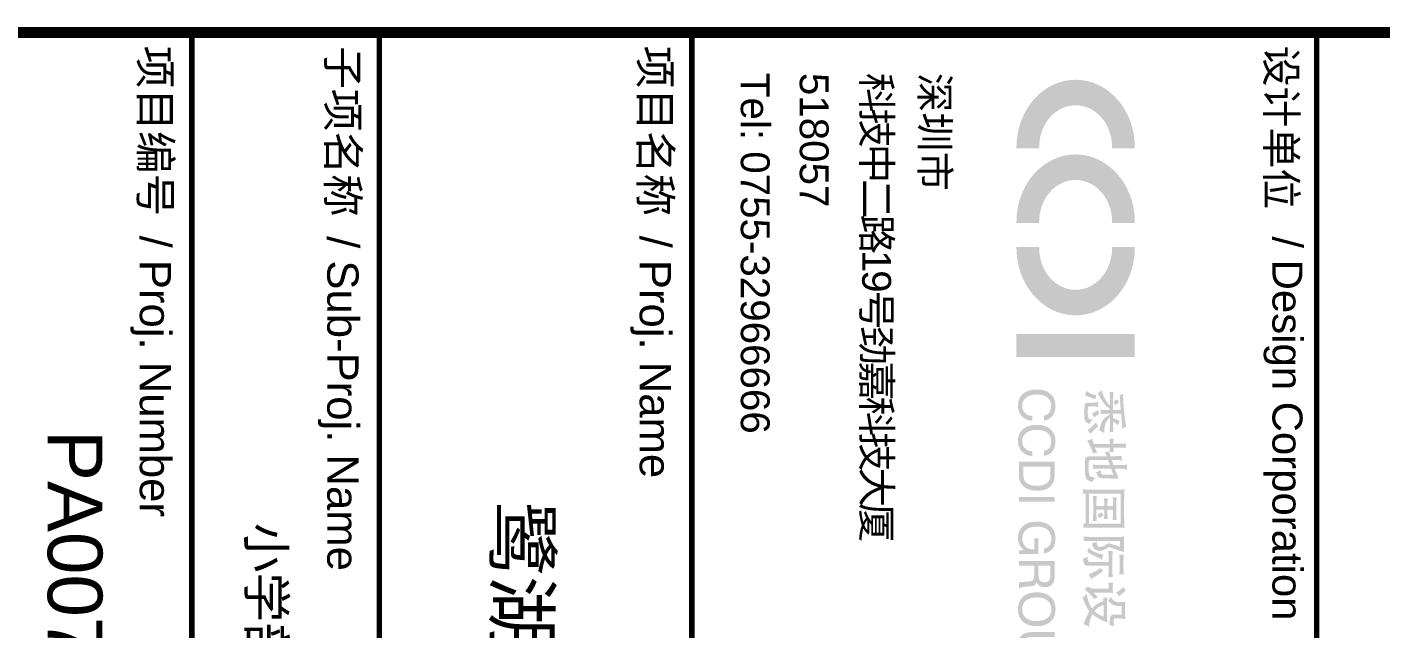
# Model space of a CAD drawing. Header units: millimetres. Extents: x 129492 to 2683129, y 513162 to 1188265.
# Drawn here: x 164127 to 177126, y 521175 to 526953 of the extents above; entities that cross this region are included whole.
import ezdxf

# ---------------------------------------------------------------- set-up
doc = ezdxf.new("R2010")
doc.units = ezdxf.units.MM
doc.header["$LTSCALE"] = 1000
for name, color, linetype in [('3#_t8$0$G-0-XREF', 252, 'Continuous'), ('3#_t8$1$G-ANNO-TEXT', 33, 'Continuous'), ('G-0-XREF', 2, 'Continuous'), ('图框A1+0.00$0$G-ANNO-TEXT', 33, 'Continuous'), ('图框A1+0.00$0$G-BORD', 3, 'Continuous')]:
    doc.layers.add(name, color=color, linetype=linetype)
doc.layers.get('3#_t8$0$G-0-XREF').off()
doc.styles.add('3#_t8$0$CCDI_T_G01', font='arial.ttf')
doc.styles.add('图框A1+0.00$0$CCDI_T_G01', font='arial.ttf')
doc.styles.add('图框A1+0.00$0$Standard', font='txt')

# ---------------------------------------------------------------- blocks, each defined once
blk = doc.blocks.new('图框A1+0.00')
at = {"layer": '图框A1+0.00$0$G-ANNO-TEXT'}
h = blk.add_hatch(color=256, dxfattribs=at)
edge = h.paths.add_edge_path()
edge.add_spline(control_points=[(763.105, 208.903), (763.105, 208.903), (763.184, 208.903), (763.184, 208.903), (763.184, 208.903), (763.184, 210.356), (763.184, 210.356), (763.184, 210.356), (763.105, 210.356), (763.105, 210.356), (760.732, 210.356), (758.802, 208.656), (758.802, 206.57), (758.802, 204.482), (760.732, 202.782), (763.105, 202.782), (763.105, 202.782), (763.184, 202.782), (763.184, 202.782), (763.184, 202.782), (763.184, 204.235), (763.184, 204.235), (763.184, 204.235), (763.105, 204.235), (763.105, 204.235), (761.635, 204.235), (760.435, 205.281), (760.435, 206.57), (760.435, 207.856), (761.635, 208.903), (763.105, 208.903)], knot_values=[0, 0, 0, 0, 1, 1, 1, 2, 2, 2, 3, 3, 3, 4, 4, 4, 5, 5, 5, 6, 6, 6, 7, 7, 7, 8, 8, 8, 9, 9, 9, 10, 10, 10, 10], degree=3, periodic=0)
edge = h.paths.add_edge_path()
edge.add_spline(control_points=[(758.328, 208.903), (758.328, 208.903), (758.404, 208.903), (758.404, 208.903), (758.404, 208.903), (758.404, 210.356), (758.404, 210.356), (758.404, 210.356), (758.328, 210.356), (758.328, 210.356), (755.955, 210.356), (754.023, 208.656), (754.023, 206.57), (754.023, 204.482), (755.955, 202.782), (758.328, 202.782), (758.328, 202.782), (758.404, 202.782), (758.404, 202.782), (758.404, 202.782), (758.404, 204.235), (758.404, 204.235), (758.404, 204.235), (758.328, 204.235), (758.328, 204.235), (756.855, 204.235), (755.656, 205.281), (755.656, 206.57), (755.656, 207.856), (756.855, 208.903), (758.328, 208.903)], knot_values=[0, 0, 0, 0, 1, 1, 1, 2, 2, 2, 3, 3, 3, 4, 4, 4, 5, 5, 5, 6, 6, 6, 7, 7, 7, 8, 8, 8, 9, 9, 9, 10, 10, 10, 10], degree=3, periodic=0)
edge = h.paths.add_edge_path()
edge.add_spline(control_points=[(764.799, 210.356), (764.799, 210.356), (764.721, 210.356), (764.721, 210.356), (764.721, 210.356), (764.721, 208.903), (764.721, 208.903), (764.721, 208.903), (764.799, 208.903), (764.799, 208.903), (766.271, 208.903), (767.47, 207.856), (767.47, 206.57), (767.47, 205.281), (766.271, 204.235), (764.799, 204.235), (764.799, 204.235), (764.721, 204.235), (764.721, 204.235), (764.721, 204.235), (764.721, 202.782), (764.721, 202.782), (764.721, 202.782), (764.799, 202.782), (764.799, 202.782), (767.173, 202.782), (769.104, 204.482), (769.104, 206.57), (769.104, 208.656), (767.173, 210.356), (764.799, 210.356)], knot_values=[0, 0, 0, 0, 1, 1, 1, 2, 2, 2, 3, 3, 3, 4, 4, 4, 5, 5, 5, 6, 6, 6, 7, 7, 7, 8, 8, 8, 9, 9, 9, 10, 10, 10, 10], degree=3, periodic=0)
h.paths.add_polyline_path([(770.295, 210.356), (770.295, 202.782), (771.758, 202.782), (771.758, 210.356)])
h = blk.add_hatch(color=256, dxfattribs=at)
h.paths.add_polyline_path([(776.22, 209.821), (776.131, 209.797), (775.971, 209.76), (775.773, 209.727), (775.533, 209.699), (775.26, 209.67), (775.128, 209.656), (774.893, 209.637), (774.672, 209.623), (774.469, 209.614), (774.286, 209.609), (774.117, 209.609), (774.131, 209.581), (774.201, 209.388), (774.239, 209.388), (774.357, 209.397), (774.549, 209.412), (774.818, 209.43), (775.161, 209.459), (775.387, 209.477), (775.858, 209.52), (775.938, 209.524), (776.135, 209.534), (776.371, 209.539), (776.347, 209.581), (776.314, 209.623)])
h.paths.add_polyline_path([(776.371, 209.539), (776.135, 209.534), (776.309, 209.529)], flags=17)
h.paths.add_polyline_path([(775.387, 209.477), (775.161, 209.459), (775.161, 208.96), (774.728, 208.96), (775.387, 208.96)])
h.paths.add_polyline_path([(775.843, 209.388), (775.829, 209.341), (775.754, 209.148), (775.665, 208.96), (775.387, 208.96), (775.9, 208.96), (776.003, 209.124), (776.116, 209.247), (776.149, 209.284), (776.079, 209.308), (776.051, 209.313)])
h.paths.add_polyline_path([(774.686, 209.346), (774.46, 209.242), (774.502, 209.186), (774.62, 209.002), (774.851, 209.096), (774.813, 209.153)])
h.paths.add_polyline_path([(774.008, 208.993), (774.008, 208.743), (774.037, 208.748), (774.225, 208.757), (774.422, 208.767), (774.639, 208.772), (774.869, 208.772), (775.105, 208.772), (775.161, 208.772), (775.387, 208.772), (775.439, 208.772), (775.618, 208.772), (775.759, 208.772), (775.9, 208.96), (775.387, 208.96), (774.728, 208.96), (774.62, 208.964), (774.399, 208.969), (774.197, 208.979)])
h.paths.add_polyline_path([(776.578, 208.993), (776.521, 208.988), (776.319, 208.974), (776.112, 208.964), (775.9, 208.96), (775.759, 208.772), (775.975, 208.767), (776.182, 208.762), (776.385, 208.753), (776.578, 208.743)])
h.paths.add_polyline_path([(775.618, 208.772), (775.439, 208.772), (775.533, 208.612), (775.66, 208.447), (775.792, 208.325), (775.858, 208.282), (776.018, 208.212), (776.225, 208.141), (776.479, 208.075), (776.521, 208.212), (776.639, 208.395), (776.625, 208.395), (776.38, 208.405), (776.178, 208.437), (776.018, 208.484), (775.942, 208.517), (775.773, 208.626)])
h.paths.add_polyline_path([(775.387, 208.772), (775.161, 208.772), (775.161, 208.612), (775.161, 208.593), (775.156, 208.395), (775.138, 208.174), (775.411, 208.174), (775.411, 208.202), (775.392, 208.419), (775.387, 208.612)])
h.paths.add_polyline_path([(775.105, 208.772), (774.869, 208.772), (774.794, 208.696), (774.653, 208.579), (774.488, 208.47), (774.305, 208.381), (774.102, 208.301), (773.881, 208.23), (773.957, 208.165), (774.074, 207.995), (774.159, 208.033), (774.361, 208.136), (774.549, 208.245), (774.714, 208.362), (774.865, 208.489), (774.992, 208.626)])
h.paths.add_polyline_path([(775.378, 208.099), (775.152, 207.957), (775.161, 207.953), (775.284, 207.802), (775.401, 207.614), (775.641, 207.779), (775.495, 207.948)])
h.paths.add_polyline_path([(774.653, 208.028), (774.672, 207.939), (774.686, 207.708), (774.686, 207.412), (774.686, 207.379), (774.728, 207.195), (774.742, 207.181), (774.954, 207.134), (774.982, 207.129), (775.175, 207.12), (775.401, 207.115), (775.608, 207.12), (775.778, 207.139), (775.933, 207.223), (775.961, 207.266), (775.18, 207.341), (774.982, 207.365), (774.931, 207.459), (774.931, 207.863), (774.964, 207.953), (774.996, 207.995), (774.898, 208.005), (774.86, 208.005)])
h.paths.add_polyline_path([(776.182, 208.009), (775.971, 207.863), (776.055, 207.783), (776.215, 207.619), (776.342, 207.463), (776.436, 207.322), (776.676, 207.52), (776.615, 207.581), (776.451, 207.75), (776.309, 207.892)])
h.paths.add_polyline_path([(774.968, 208.005), (774.898, 208.005), (774.996, 207.995)], flags=17)
h.paths.add_polyline_path([(774.211, 207.892), (774.201, 207.807), (774.145, 207.614), (774.055, 207.435), (773.933, 207.261), (774.215, 207.162), (774.248, 207.238), (774.319, 207.416), (774.394, 207.614), (774.474, 207.83)])
h.paths.add_polyline_path([(775.787, 207.666), (775.782, 207.637), (775.731, 207.445), (775.655, 207.374), (775.462, 207.35), (775.387, 207.346), (775.18, 207.341), (775.961, 207.266), (776.051, 207.477), (775.933, 207.525)])
h = blk.add_hatch(color=256, dxfattribs=at)
h.paths.add_polyline_path([(778.648, 209.868), (778.672, 209.746), (778.681, 209.506), (778.681, 208.997), (778.916, 209.077), (778.916, 209.623), (778.982, 209.797), (779.024, 209.83), (778.916, 209.844), (778.865, 209.849)])
h.paths.add_polyline_path([(777.293, 209.797), (777.307, 209.713), (777.316, 209.548), (777.321, 209.308), (777.326, 208.988), (777.561, 208.988), (777.561, 209.651), (777.594, 209.722), (777.627, 209.76), (777.585, 209.774), (777.49, 209.779)])
h.paths.add_polyline_path([(778.093, 209.529), (778.102, 209.454), (778.112, 209.275), (778.116, 209.059), (778.121, 208.804), (777.975, 208.762), (778.681, 208.757), (778.681, 208.117), (778.681, 208.103), (778.676, 207.91), (778.657, 207.689), (778.935, 207.689), (778.93, 207.703), (778.921, 207.92), (778.916, 208.117), (778.916, 208.837), (778.352, 208.884), (778.352, 209.341), (778.366, 209.412), (778.413, 209.459), (778.446, 209.496), (778.286, 209.515)])
h.paths.add_polyline_path([(778.403, 209.52), (778.286, 209.515), (778.446, 209.496)], flags=17)
h.paths.add_polyline_path([(779.566, 209.341), (779.519, 209.317), (779.363, 209.252), (779.161, 209.167), (778.916, 209.077), (778.681, 208.997), (779.312, 208.979), (779.293, 208.32), (779.25, 208.212), (779.142, 208.188), (779.495, 208.089), (779.523, 208.268)])
h.paths.add_polyline_path([(777.001, 209.012), (777.001, 208.739), (777.114, 208.753), (777.326, 208.762), (777.326, 208.988), (777.189, 208.993)])
h.paths.add_polyline_path([(777.858, 209.012), (777.782, 209.002), (777.561, 208.988), (777.326, 208.988), (777.326, 208.762), (777.561, 208.762), (777.665, 208.757), (777.858, 208.739)])
h.paths.add_polyline_path([(778.681, 208.997), (778.352, 208.884), (778.916, 208.837), (779.312, 208.979)])
h.paths.add_polyline_path([(777.326, 208.762), (777.326, 207.722), (777.561, 207.797), (777.561, 208.762)])
h.paths.add_polyline_path([(777.975, 208.762), (777.806, 208.715), (777.876, 208.442), (777.919, 208.466), (778.121, 208.555), (778.352, 208.64), (778.681, 208.757)])
h.paths.add_polyline_path([(778.352, 208.64), (778.121, 208.555), (778.121, 207.51), (778.121, 207.468), (778.154, 207.28), (778.272, 207.186), (778.403, 207.167), (778.667, 207.162), (778.808, 207.162), (779.02, 207.167), (779.208, 207.176), (779.354, 207.19), (779.523, 207.223), (779.65, 207.332), (778.662, 207.393), (778.648, 207.393), (778.446, 207.412), (778.366, 207.473), (778.352, 207.628)])
h.paths.add_polyline_path([(779.001, 208.193), (779.072, 208.085), (779.133, 207.887), (779.213, 207.915), (779.392, 207.986), (779.495, 208.089), (779.142, 208.188)], flags=17)
h.paths.add_polyline_path([(777.923, 207.967), (777.754, 207.882), (777.561, 207.797), (777.326, 207.722), (777.213, 207.694), (777.01, 207.642), (777.058, 207.51), (777.114, 207.303), (777.175, 207.341), (777.354, 207.44), (777.552, 207.534), (777.556, 207.539), (777.778, 207.628), (777.947, 207.675), (777.9, 207.816)])
h.paths.add_polyline_path([(779.49, 207.83), (779.443, 207.586), (779.368, 207.459), (779.335, 207.44), (779.199, 207.416), (778.973, 207.397), (778.662, 207.393), (779.65, 207.332), (779.693, 207.421), (779.777, 207.647), (779.632, 207.694)])
h = blk.add_hatch(color=256, dxfattribs=at)
h.paths.add_polyline_path([(786.723, 209.774), (786.502, 209.623), (786.596, 209.524), (786.723, 209.364), (786.836, 209.176), (787.081, 209.355), (786.986, 209.468), (786.85, 209.628)])
h.paths.add_polyline_path([(787.438, 209.75), (787.438, 209.746), (787.457, 209.524), (788.257, 209.506), (788.257, 208.993), (788.295, 208.837), (788.473, 208.772), (788.502, 208.767), (788.68, 208.753), (788.93, 208.753), (788.935, 208.847), (788.671, 208.993), (788.53, 209.026), (788.488, 209.11), (788.492, 209.129), (788.497, 209.355), (788.502, 209.43), (788.516, 209.619), (787.984, 209.727), (787.815, 209.731), (787.598, 209.736)])
h.paths.add_polyline_path([(788.549, 209.75), (788.436, 209.741), (788.238, 209.731), (787.984, 209.727), (788.516, 209.619)], flags=17)
h.paths.add_polyline_path([(787.457, 209.524), (787.466, 209.332), (787.457, 209.214), (787.386, 209.035), (787.306, 208.941), (787.118, 208.819), (787.212, 208.776), (787.363, 208.644), (787.457, 208.729), (787.584, 208.875), (787.617, 208.936), (787.688, 209.129), (787.702, 209.28), (787.711, 209.506), (788.257, 209.506)])
h.paths.add_polyline_path([(788.996, 209.049), (788.85, 209.016), (788.671, 208.993), (788.935, 208.847)])
h.paths.add_polyline_path([(786.873, 208.96), (786.77, 208.955), (786.549, 208.946), (786.845, 208.767)])
h.paths.add_polyline_path([(786.219, 208.96), (786.219, 208.668), (786.361, 208.682), (786.591, 208.687), (786.845, 208.767), (786.549, 208.946), (786.417, 208.95)])
h.paths.add_polyline_path([(786.845, 208.767), (786.591, 208.687), (786.591, 207.722), (786.558, 207.525), (786.841, 207.708), (786.841, 208.574)])
h.paths.add_polyline_path([(788.76, 208.597), (788.586, 208.588), (788.389, 208.579), (788.172, 208.574), (787.932, 208.574), (788.662, 208.367)])
h.paths.add_polyline_path([(787.165, 208.597), (787.165, 208.334), (787.377, 208.343), (787.622, 208.353), (788.389, 208.353), (788.662, 208.367), (787.932, 208.574), (787.749, 208.574), (787.518, 208.579), (787.325, 208.588)])
h.paths.add_polyline_path([(788.662, 208.367), (788.389, 208.353), (788.36, 208.277), (788.266, 208.085), (788.158, 207.915), (788.026, 207.769), (787.721, 207.755), (787.852, 207.619), (787.744, 207.543), (787.584, 207.463), (787.396, 207.388), (787.184, 207.327), (786.935, 207.275), (787.038, 207.167), (787.156, 207.012), (787.363, 207.087), (787.57, 207.176), (787.753, 207.27), (787.913, 207.365), (788.05, 207.463), (788.586, 207.501), (788.398, 207.562), (788.233, 207.633), (788.266, 207.675), (788.365, 207.812), (788.459, 207.972), (788.558, 208.155)])
h.paths.add_polyline_path([(787.622, 208.353), (787.377, 208.343), (787.391, 208.31), (787.476, 208.127), (787.584, 207.943), (787.589, 207.934), (787.721, 207.755), (788.026, 207.769), (787.956, 207.835), (787.824, 207.981), (787.716, 208.155)], flags=17)
h.paths.add_polyline_path([(787.132, 208.009), (787.128, 208.005), (786.991, 207.854), (786.841, 207.708), (786.558, 207.525), (786.45, 207.36), (786.525, 207.299), (786.652, 207.134), (786.681, 207.19), (786.836, 207.369), (787.245, 207.774), (787.217, 207.816)])
h.paths.add_polyline_path([(788.586, 207.501), (788.05, 207.463), (788.111, 207.421), (788.276, 207.327), (788.455, 207.238), (788.657, 207.158), (788.878, 207.082), (788.925, 207.238), (789.043, 207.421), (789.019, 207.421), (788.793, 207.454)])
h = blk.add_hatch(color=256, dxfattribs=at)
h.paths.add_polyline_path([(782.704, 209.703), (782.615, 209.694), (782.478, 209.684), (782.295, 209.68), (782.064, 209.675), (781.787, 209.67), (781.457, 209.67), (780.253, 209.553), (780.262, 209.35), (780.262, 207.515), (780.262, 207.426), (780.253, 207.219), (782.427, 207.209), (782.427, 207.059), (782.704, 207.059), (782.7, 207.106), (782.685, 207.308), (780.511, 207.421), (780.511, 209.454), (782.427, 209.454), (782.685, 209.506)])
h.paths.add_polyline_path([(780.234, 209.703), (780.253, 209.553), (781.457, 209.67), (781.151, 209.67), (780.869, 209.675), (780.634, 209.68), (780.45, 209.684), (780.319, 209.694)])
h.paths.add_polyline_path([(782.685, 209.506), (782.427, 209.454), (782.427, 207.421), (780.511, 207.421), (782.685, 207.308), (782.681, 207.525), (782.681, 209.35)], flags=17)
h.paths.add_polyline_path([(782.196, 209.2), (782.163, 209.195), (782.013, 209.181), (781.796, 209.176), (781.504, 209.176), (781.542, 208.96), (781.58, 208.96), (781.815, 208.96), (782.017, 208.95), (782.196, 208.941)], flags=16)
h.paths.add_polyline_path([(780.747, 209.2), (780.747, 208.941), (780.85, 208.95), (781.053, 208.96), (781.307, 208.96), (781.542, 208.96), (781.504, 209.176), (781.321, 209.176), (781.076, 209.181), (780.888, 209.186)], flags=16)
h.paths.add_polyline_path([(781.542, 208.96), (781.307, 208.96), (781.307, 208.602), (781.542, 208.602)], flags=16)
h.paths.add_polyline_path([(780.803, 208.621), (780.803, 208.386), (780.874, 208.39), (781.071, 208.4), (781.307, 208.4), (781.542, 208.4), (781.542, 208.602), (781.307, 208.602), (781.199, 208.602), (780.977, 208.612)], flags=16)
h.paths.add_polyline_path([(782.13, 208.621), (781.994, 208.612), (781.791, 208.607), (781.542, 208.602), (781.542, 208.4), (781.768, 208.4), (781.98, 208.395), (782.13, 208.386)], flags=16)
h.paths.add_polyline_path([(781.542, 208.4), (781.307, 208.4), (781.307, 207.896), (781.542, 207.896)], flags=16)
h.paths.add_polyline_path([(781.9, 208.353), (781.697, 208.226), (781.777, 208.132), (781.876, 207.962), (782.097, 208.099), (782.031, 208.169)], flags=16)
h.paths.add_polyline_path([(780.671, 207.92), (780.671, 207.666), (780.794, 207.68), (780.973, 207.689), (781.203, 207.694), (781.481, 207.694), (781.307, 207.896), (781.288, 207.896), (781.029, 207.901), (780.822, 207.906)], flags=16)
h.paths.add_polyline_path([(782.267, 207.92), (782.191, 207.91), (782.013, 207.906), (781.796, 207.901), (781.542, 207.896), (781.307, 207.896), (781.481, 207.694), (781.711, 207.694), (781.951, 207.689), (782.135, 207.68), (782.267, 207.666)], flags=16)
h.paths.add_polyline_path([(780.253, 207.219), (780.234, 207.012), (780.511, 207.012), (780.511, 207.209), (782.427, 207.209)])
h = blk.add_hatch(color=256, dxfattribs=at)
h.paths.add_polyline_path([(783.264, 209.675), (783.269, 209.619), (783.768, 209.656), (783.655, 209.656), (783.429, 209.661)])
h.paths.add_polyline_path([(784.267, 209.675), (784.205, 209.67), (784.017, 209.661), (783.768, 209.656), (783.269, 209.619), (783.914, 209.416), (783.678, 208.654), (783.744, 208.579), (783.852, 208.395), (783.885, 208.31), (783.923, 208.122), (783.876, 207.967), (783.744, 207.915), (784.144, 207.906), (784.182, 208.108), (784.177, 208.179), (784.107, 208.386), (784.041, 208.522), (783.923, 208.687)])
h.paths.add_polyline_path([(784.422, 209.651), (784.422, 209.364), (784.431, 209.364), (784.591, 209.379), (784.798, 209.383), (785.052, 209.388), (785.057, 209.628), (785.038, 209.628), (784.789, 209.633), (784.587, 209.637)])
h.paths.add_polyline_path([(785.678, 209.651), (785.678, 209.647), (785.518, 209.637), (785.311, 209.633), (785.057, 209.628), (785.052, 209.388), (785.057, 209.388), (785.311, 209.383), (785.518, 209.379), (785.678, 209.364)])
h.paths.add_polyline_path([(783.269, 209.619), (783.283, 209.416), (783.288, 209.2), (783.288, 207.802), (783.283, 207.694), (783.283, 207.482), (783.274, 207.275), (783.264, 207.073), (783.537, 207.073), (783.537, 209.416), (783.914, 209.416)])
h.paths.add_polyline_path([(785.848, 208.941), (785.702, 208.932), (785.514, 208.922), (785.288, 208.917), (785.029, 208.917), (785.128, 208.687), (785.236, 208.682), (785.457, 208.682), (785.659, 208.673), (785.848, 208.663)])
h.paths.add_polyline_path([(784.187, 208.941), (784.187, 208.663), (784.234, 208.663), (784.412, 208.673), (784.624, 208.682), (784.878, 208.687), (785.128, 208.687), (785.029, 208.917), (785.01, 208.917), (784.751, 208.917), (784.53, 208.922), (784.342, 208.932)])
h.paths.add_polyline_path([(785.128, 208.687), (784.878, 208.687), (784.878, 207.412), (784.728, 207.336), (785.128, 207.303)])
h.paths.add_polyline_path([(784.422, 208.343), (784.412, 208.287), (784.356, 208.066), (784.281, 207.868), (784.196, 207.685), (784.092, 207.525), (783.975, 207.388), (784.074, 207.374), (784.257, 207.322), (784.337, 207.459), (784.445, 207.656), (784.521, 207.812), (784.596, 207.981), (784.667, 208.146), (784.728, 208.202), (784.761, 208.226), (784.737, 208.245), (784.619, 208.273)])
h.paths.add_polyline_path([(785.471, 208.315), (785.259, 208.197), (785.302, 208.136), (785.419, 207.953), (785.518, 207.769), (785.608, 207.59), (785.678, 207.407), (785.965, 207.562), (785.923, 207.637), (785.805, 207.84), (785.688, 208.019), (785.579, 208.179)])
h.paths.add_polyline_path([(783.57, 207.929), (783.641, 207.812), (783.683, 207.619), (783.688, 207.619), (783.895, 207.661), (784.05, 207.769), (784.144, 207.906), (783.744, 207.915)])
h.paths.add_polyline_path([(784.54, 207.36), (784.615, 207.238), (784.662, 207.04), (784.803, 207.059), (784.977, 207.096), (785.099, 207.167), (785.128, 207.303), (784.728, 207.336)])
h = blk.add_hatch(color=256, dxfattribs=at)
edge = h.paths.add_edge_path(flags=16)
edge.add_spline(control_points=[(791.943, 204.179), (791.943, 204.179), (792.464, 204.179), (792.464, 204.179), (792.645, 204.179), (792.771, 204.208), (792.842, 204.266), (792.914, 204.324), (792.95, 204.423), (792.95, 204.563), (792.95, 204.698), (792.915, 204.796), (792.843, 204.854), (792.772, 204.913), (792.653, 204.943), (792.487, 204.943), (792.487, 204.943), (791.943, 204.943), (791.943, 204.943), (791.943, 204.943), (791.943, 204.179), (791.943, 204.179)], knot_values=[0, 0, 0, 0, 1, 1, 1, 2, 2, 2, 3, 3, 3, 4, 4, 4, 5, 5, 5, 6, 6, 6, 7, 7, 7, 7], degree=3, periodic=0)
edge = h.paths.add_edge_path()
edge.add_spline(control_points=[(791.634, 202.941), (791.634, 202.941), (791.634, 205.223), (791.634, 205.223), (791.634, 205.223), (792.473, 205.223), (792.473, 205.223), (792.61, 205.223), (792.713, 205.217), (792.785, 205.203), (792.856, 205.19), (792.919, 205.167), (792.975, 205.136), (793.068, 205.086), (793.139, 205.011), (793.189, 204.912), (793.238, 204.812), (793.263, 204.696), (793.263, 204.563), (793.263, 204.436), (793.238, 204.324), (793.189, 204.227), (793.139, 204.13), (793.067, 204.052), (792.972, 203.995), (792.917, 203.961), (792.853, 203.938), (792.779, 203.924), (792.705, 203.91), (792.584, 203.903), (792.414, 203.903), (792.414, 203.903), (791.943, 203.903), (791.943, 203.903), (791.943, 203.903), (791.943, 202.941), (791.943, 202.941), (791.943, 202.941), (791.634, 202.941), (791.634, 202.941)], knot_values=[0, 0, 0, 0, 1, 1, 1, 2, 2, 2, 3, 3, 3, 4, 4, 4, 5, 5, 5, 6, 6, 6, 7, 7, 7, 8, 8, 8, 9, 9, 9, 10, 10, 10, 11, 11, 11, 12, 12, 12, 13, 13, 13, 13], degree=3, periodic=0)
edge = h.paths.add_edge_path()
edge.add_spline(control_points=[(789.371, 203.807), (789.371, 203.807), (789.371, 205.223), (789.371, 205.223), (789.371, 205.223), (789.681, 205.223), (789.681, 205.223), (789.681, 205.223), (789.681, 203.804), (789.681, 203.804), (789.681, 203.59), (789.728, 203.432), (789.823, 203.33), (789.918, 203.228), (790.064, 203.177), (790.262, 203.177), (790.458, 203.177), (790.605, 203.228), (790.701, 203.332), (790.798, 203.436), (790.846, 203.593), (790.846, 203.804), (790.846, 203.804), (790.846, 205.223), (790.846, 205.223), (790.846, 205.223), (791.158, 205.223), (791.158, 205.223), (791.158, 205.223), (791.158, 203.807), (791.158, 203.807), (791.158, 203.501), (791.079, 203.27), (790.921, 203.113), (790.764, 202.956), (790.532, 202.878), (790.227, 202.878), (789.941, 202.878), (789.728, 202.955), (789.585, 203.11), (789.442, 203.265), (789.371, 203.497), (789.371, 203.807)], knot_values=[0, 0, 0, 0, 1, 1, 1, 2, 2, 2, 3, 3, 3, 4, 4, 4, 5, 5, 5, 6, 6, 6, 7, 7, 7, 8, 8, 8, 9, 9, 9, 10, 10, 10, 11, 11, 11, 12, 12, 12, 13, 13, 13, 14, 14, 14, 14], degree=3, periodic=0)
edge = h.paths.add_edge_path(flags=16)
edge.add_spline(control_points=[(787.153, 204.08), (787.153, 203.787), (787.22, 203.559), (787.355, 203.394), (787.49, 203.229), (787.677, 203.147), (787.915, 203.147), (788.153, 203.147), (788.338, 203.229), (788.472, 203.394), (788.606, 203.559), (788.672, 203.787), (788.672, 204.08), (788.672, 204.373), (788.606, 204.602), (788.472, 204.766), (788.338, 204.93), (788.153, 205.013), (787.915, 205.013), (787.677, 205.013), (787.49, 204.93), (787.355, 204.766), (787.22, 204.602), (787.153, 204.373), (787.153, 204.08)], knot_values=[0, 0, 0, 0, 1, 1, 1, 2, 2, 2, 3, 3, 3, 4, 4, 4, 5, 5, 5, 6, 6, 6, 7, 7, 7, 8, 8, 8, 8], degree=3, periodic=0)
edge = h.paths.add_edge_path()
edge.add_spline(control_points=[(786.832, 204.08), (786.832, 204.457), (786.928, 204.751), (787.119, 204.964), (787.311, 205.176), (787.576, 205.282), (787.915, 205.282), (788.253, 205.282), (788.517, 205.176), (788.707, 204.964), (788.898, 204.753), (788.993, 204.458), (788.993, 204.08), (788.993, 203.703), (788.898, 203.408), (788.707, 203.196), (788.517, 202.984), (788.253, 202.878), (787.915, 202.878), (787.576, 202.878), (787.311, 202.984), (787.119, 203.196), (786.928, 203.408), (786.832, 203.703), (786.832, 204.08)], knot_values=[0, 0, 0, 0, 1, 1, 1, 2, 2, 2, 3, 3, 3, 4, 4, 4, 5, 5, 5, 6, 6, 6, 7, 7, 7, 8, 8, 8, 8], degree=3, periodic=0)
edge = h.paths.add_edge_path(flags=16)
edge.add_spline(control_points=[(785.128, 204.955), (785.128, 204.955), (785.128, 204.182), (785.128, 204.182), (785.128, 204.182), (785.658, 204.182), (785.658, 204.182), (785.849, 204.182), (785.984, 204.213), (786.063, 204.275), (786.142, 204.337), (786.181, 204.44), (786.181, 204.585), (786.181, 204.72), (786.144, 204.816), (786.07, 204.871), (785.995, 204.927), (785.858, 204.955), (785.658, 204.955), (785.658, 204.955), (785.128, 204.955), (785.128, 204.955)], knot_values=[0, 0, 0, 0, 1, 1, 1, 2, 2, 2, 3, 3, 3, 4, 4, 4, 5, 5, 5, 6, 6, 6, 7, 7, 7, 7], degree=3, periodic=0)
edge = h.paths.add_edge_path()
edge.add_spline(control_points=[(784.824, 205.223), (784.824, 205.223), (785.709, 205.223), (785.709, 205.223), (785.852, 205.223), (785.958, 205.217), (786.026, 205.204), (786.093, 205.192), (786.154, 205.171), (786.208, 205.142), (786.304, 205.09), (786.377, 205.017), (786.427, 204.923), (786.477, 204.829), (786.502, 204.718), (786.502, 204.591), (786.502, 204.468), (786.476, 204.363), (786.423, 204.276), (786.37, 204.188), (786.292, 204.12), (786.188, 204.07), (786.276, 204.046), (786.339, 204.004), (786.377, 203.945), (786.415, 203.886), (786.438, 203.786), (786.448, 203.646), (786.448, 203.646), (786.474, 203.269), (786.474, 203.269), (786.479, 203.189), (786.49, 203.129), (786.506, 203.089), (786.522, 203.049), (786.546, 203.021), (786.578, 203.004), (786.578, 203.004), (786.578, 202.941), (786.578, 202.941), (786.578, 202.941), (786.22, 202.941), (786.22, 202.941), (786.191, 202.989), (786.171, 203.09), (786.16, 203.246), (786.16, 203.25), (786.16, 203.253), (786.16, 203.256), (786.16, 203.256), (786.141, 203.553), (786.141, 203.553), (786.131, 203.706), (786.098, 203.805), (786.044, 203.851), (785.989, 203.896), (785.852, 203.919), (785.633, 203.919), (785.633, 203.919), (785.131, 203.919), (785.131, 203.919), (785.131, 203.919), (785.131, 202.941), (785.131, 202.941), (785.131, 202.941), (784.824, 202.941), (784.824, 202.941), (784.824, 202.941), (784.824, 205.223), (784.824, 205.223)], knot_values=[0, 0, 0, 0, 1, 1, 1, 2, 2, 2, 3, 3, 3, 4, 4, 4, 5, 5, 5, 6, 6, 6, 7, 7, 7, 8, 8, 8, 9, 9, 9, 10, 10, 10, 11, 11, 11, 12, 12, 12, 13, 13, 13, 14, 14, 14, 15, 15, 15, 16, 16, 16, 17, 17, 17, 18, 18, 18, 19, 19, 19, 20, 20, 20, 21, 21, 21, 22, 22, 22, 23, 23, 23, 23], degree=3, periodic=0)
edge = h.paths.add_edge_path()
edge.add_spline(control_points=[(784.107, 203.246), (784.014, 203.123), (783.903, 203.031), (783.775, 202.97), (783.647, 202.908), (783.501, 202.878), (783.338, 202.878), (783.029, 202.878), (782.779, 202.988), (782.588, 203.208), (782.396, 203.429), (782.3, 203.718), (782.3, 204.077), (782.3, 204.45), (782.4, 204.744), (782.598, 204.959), (782.796, 205.174), (783.065, 205.282), (783.405, 205.282), (783.665, 205.282), (783.878, 205.216), (784.042, 205.085), (784.206, 204.953), (784.304, 204.769), (784.338, 204.534), (784.338, 204.534), (784.035, 204.534), (784.035, 204.534), (784.007, 204.688), (783.939, 204.806), (783.829, 204.89), (783.719, 204.974), (783.578, 205.016), (783.405, 205.016), (783.156, 205.016), (782.963, 204.935), (782.826, 204.773), (782.689, 204.612), (782.621, 204.383), (782.621, 204.089), (782.621, 203.798), (782.689, 203.57), (782.824, 203.406), (782.959, 203.241), (783.146, 203.159), (783.383, 203.159), (783.598, 203.159), (783.769, 203.225), (783.898, 203.356), (784.026, 203.487), (784.09, 203.664), (784.09, 203.886), (784.09, 203.886), (784.09, 203.916), (784.09, 203.916), (784.09, 203.916), (783.376, 203.916), (783.376, 203.916), (783.376, 203.916), (783.376, 204.173), (783.376, 204.173), (783.376, 204.173), (784.376, 204.173), (784.376, 204.173), (784.376, 204.173), (784.376, 202.941), (784.376, 202.941), (784.376, 202.941), (784.174, 202.941), (784.174, 202.941), (784.174, 202.941), (784.107, 203.246), (784.107, 203.246)], knot_values=[0, 0, 0, 0, 1, 1, 1, 2, 2, 2, 3, 3, 3, 4, 4, 4, 5, 5, 5, 6, 6, 6, 7, 7, 7, 8, 8, 8, 9, 9, 9, 10, 10, 10, 11, 11, 11, 12, 12, 12, 13, 13, 13, 14, 14, 14, 15, 15, 15, 16, 16, 16, 17, 17, 17, 18, 18, 18, 19, 19, 19, 20, 20, 20, 21, 21, 21, 22, 22, 22, 23, 23, 23, 24, 24, 24, 24], degree=3, periodic=0)
h.paths.add_polyline_path([(780.722, 202.941), (780.722, 205.223), (781.032, 205.223), (781.032, 202.941)])
edge = h.paths.add_edge_path(flags=16)
edge.add_spline(control_points=[(779.315, 204.96), (779.315, 204.96), (778.782, 204.96), (778.782, 204.96), (778.782, 204.96), (778.782, 203.22), (778.782, 203.22), (778.782, 203.22), (779.315, 203.22), (779.315, 203.22), (779.543, 203.22), (779.716, 203.294), (779.832, 203.442), (779.949, 203.59), (780.007, 203.81), (780.007, 204.1), (780.007, 204.378), (779.948, 204.591), (779.829, 204.738), (779.71, 204.886), (779.539, 204.96), (779.315, 204.96)], knot_values=[0, 0, 0, 0, 1, 1, 1, 2, 2, 2, 3, 3, 3, 4, 4, 4, 5, 5, 5, 6, 6, 6, 7, 7, 7, 7], degree=3, periodic=0)
edge = h.paths.add_edge_path()
edge.add_spline(control_points=[(778.472, 202.941), (778.472, 202.941), (778.472, 205.223), (778.472, 205.223), (778.472, 205.223), (779.341, 205.223), (779.341, 205.223), (779.659, 205.223), (779.903, 205.128), (780.072, 204.938), (780.241, 204.748), (780.325, 204.474), (780.325, 204.115), (780.325, 203.744), (780.238, 203.456), (780.062, 203.25), (779.887, 203.044), (779.643, 202.941), (779.329, 202.941), (779.329, 202.941), (778.472, 202.941), (778.472, 202.941)], knot_values=[0, 0, 0, 0, 1, 1, 1, 2, 2, 2, 3, 3, 3, 4, 4, 4, 5, 5, 5, 6, 6, 6, 7, 7, 7, 7], degree=3, periodic=0)
edge = h.paths.add_edge_path()
edge.add_spline(control_points=[(777.806, 203.789), (777.806, 203.789), (778.106, 203.789), (778.106, 203.789), (778.093, 203.511), (777.998, 203.289), (777.822, 203.125), (777.646, 202.96), (777.418, 202.878), (777.14, 202.878), (776.818, 202.878), (776.567, 202.987), (776.384, 203.206), (776.202, 203.425), (776.111, 203.728), (776.111, 204.115), (776.111, 204.473), (776.206, 204.757), (776.398, 204.967), (776.588, 205.177), (776.846, 205.282), (777.171, 205.282), (777.429, 205.282), (777.64, 205.215), (777.805, 205.082), (777.97, 204.949), (778.065, 204.767), (778.091, 204.537), (778.091, 204.537), (777.787, 204.537), (777.787, 204.537), (777.758, 204.688), (777.69, 204.803), (777.581, 204.885), (777.473, 204.966), (777.332, 205.006), (777.158, 205.006), (776.927, 205.006), (776.747, 204.925), (776.62, 204.763), (776.492, 204.601), (776.429, 204.372), (776.429, 204.077), (776.429, 203.798), (776.495, 203.574), (776.627, 203.406), (776.76, 203.237), (776.936, 203.153), (777.155, 203.153), (777.342, 203.153), (777.495, 203.211), (777.614, 203.328), (777.734, 203.444), (777.797, 203.597), (777.806, 203.789)], knot_values=[0, 0, 0, 0, 1, 1, 1, 2, 2, 2, 3, 3, 3, 4, 4, 4, 5, 5, 5, 6, 6, 6, 7, 7, 7, 8, 8, 8, 9, 9, 9, 10, 10, 10, 11, 11, 11, 12, 12, 12, 13, 13, 13, 14, 14, 14, 15, 15, 15, 16, 16, 16, 17, 17, 17, 18, 18, 18, 18], degree=3, periodic=0)
edge = h.paths.add_edge_path()
edge.add_spline(control_points=[(775.544, 203.789), (775.544, 203.789), (775.844, 203.789), (775.844, 203.789), (775.831, 203.511), (775.736, 203.289), (775.56, 203.125), (775.384, 202.96), (775.156, 202.878), (774.878, 202.878), (774.556, 202.878), (774.305, 202.987), (774.122, 203.206), (773.94, 203.425), (773.849, 203.728), (773.849, 204.115), (773.849, 204.473), (773.944, 204.757), (774.136, 204.967), (774.326, 205.177), (774.584, 205.282), (774.909, 205.282), (775.167, 205.282), (775.378, 205.215), (775.543, 205.082), (775.708, 204.949), (775.803, 204.767), (775.829, 204.537), (775.829, 204.537), (775.525, 204.537), (775.525, 204.537), (775.496, 204.688), (775.427, 204.803), (775.319, 204.885), (775.211, 204.966), (775.07, 205.006), (774.896, 205.006), (774.665, 205.006), (774.485, 204.925), (774.358, 204.763), (774.23, 204.601), (774.167, 204.372), (774.167, 204.077), (774.167, 203.798), (774.233, 203.574), (774.365, 203.406), (774.498, 203.237), (774.674, 203.153), (774.893, 203.153), (775.08, 203.153), (775.233, 203.211), (775.352, 203.328), (775.472, 203.444), (775.535, 203.597), (775.544, 203.789)], knot_values=[0, 0, 0, 0, 1, 1, 1, 2, 2, 2, 3, 3, 3, 4, 4, 4, 5, 5, 5, 6, 6, 6, 7, 7, 7, 8, 8, 8, 9, 9, 9, 10, 10, 10, 11, 11, 11, 12, 12, 12, 13, 13, 13, 14, 14, 14, 15, 15, 15, 16, 16, 16, 17, 17, 17, 18, 18, 18, 18], degree=3, periodic=0)
at = {"layer": '图框A1+0.00$0$G-BORD'}
for points, const_width in [([(751, 10), (751, 584)], 0.7), ([(831, 222), (751, 222)], 0.35), ([(751, 222), (831, 222)], 0.35), ([(751, 222), (831, 222)], 0.35), ([(751, 182), (751, 222)], 0.35), ([(751, 182), (831, 182)], 0.35), ([(751, 182), (831, 182)], 0.35), ([(751, 162), (831, 162)], 0.35), ([(751, 150), (831, 150)], 0.35)]:
    blk.add_lwpolyline(points, dxfattribs=dict(at, const_width=const_width))
at = {"layer": '图框A1+0.00$0$G-ANNO-TEXT', "style": '图框A1+0.00$0$CCDI_T_G01'}
for s, height, p in [('项目名称', 2, (751.844, 178.667)), (' / Proj. Name', 2, (763.222, 178.667)), ('鹭湖学校', 3.5, (780.996, 169.397)), ('子项名称', 2, (751.878, 158.667)), (' / Sub-Proj. Name', 2, (763.256, 158.667)), ('项目编号', 2, (751.844, 146.667)), (' / Proj. Number', 2, (763.222, 146.667)), ('PA007841.01', 3.5, (776.443, 140.773))]:
    blk.add_text(s, height=height, dxfattribs=at).set_placement(p)
at = {"layer": '图框A1+0.00$0$G-ANNO-TEXT', "attachment_point": 7, "style": '图框A1+0.00$0$Standard'}
for s, insert, char_height in [('{\\fSimSun|b0|i0|c134|p2;设计单位}', (751.843, 218.556), 1.91911), ('\\fArial Unicode MS|b0|i0|c0|p34;\\W1;/ Design Corporation', (764.05, 218.588), 1.91911), ('{\\fSimSun|b0|i0|c134|p2;深圳市}', (753.583, 196.435), 1.84715), ('{\\fSimSun|b0|i0|c134|p2;\\T0.9;科技中二路\\fArial Unicode MS|b0|i0|c134|p34;19\\fSimSun|b0|i0|c134|p2;号劲嘉科技大厦}', (753.583, 192.697), 1.847146), ('{\\fArial Unicode MS|b0|i0|c134|p34;518057}', (753.583, 188.885), 1.84715), ('{\\fArial Unicode MS|b0|i0|c0|p34;Tel: 0755-3\\fArial Unicode MS|b0|i0|c134|p34;2966666}', (753.583, 185.111), 1.84715)]:
    blk.add_mtext(s, dxfattribs=dict(at, insert=insert, char_height=char_height))
blk = doc.blocks.new('3#_t8$0$fewwwww')
at = {"layer": '3#_t8$1$G-ANNO-TEXT', "style": '3#_t8$0$CCDI_T_G01'}
blk.add_text('小学部  行政楼(3#楼)', height=350, rotation=270, dxfattribs=at).set_placement((16740, -1706))

msp = doc.modelspace()

# ---------------------------------------------------------------- block references
at = {"layer": '3#_t8$0$G-0-XREF'}
msp.add_blockref('3#_t8$0$fewwwww', (149509, 523901), dxfattribs=at)
at = {"layer": 'G-0-XREF', "xscale": 150, "yscale": 150, "zscale": 150, "rotation": 270}
msp.add_blockref('图框A1+0.00', (143209, 639551), dxfattribs=at)

doc.saveas('drawing.dxf')
